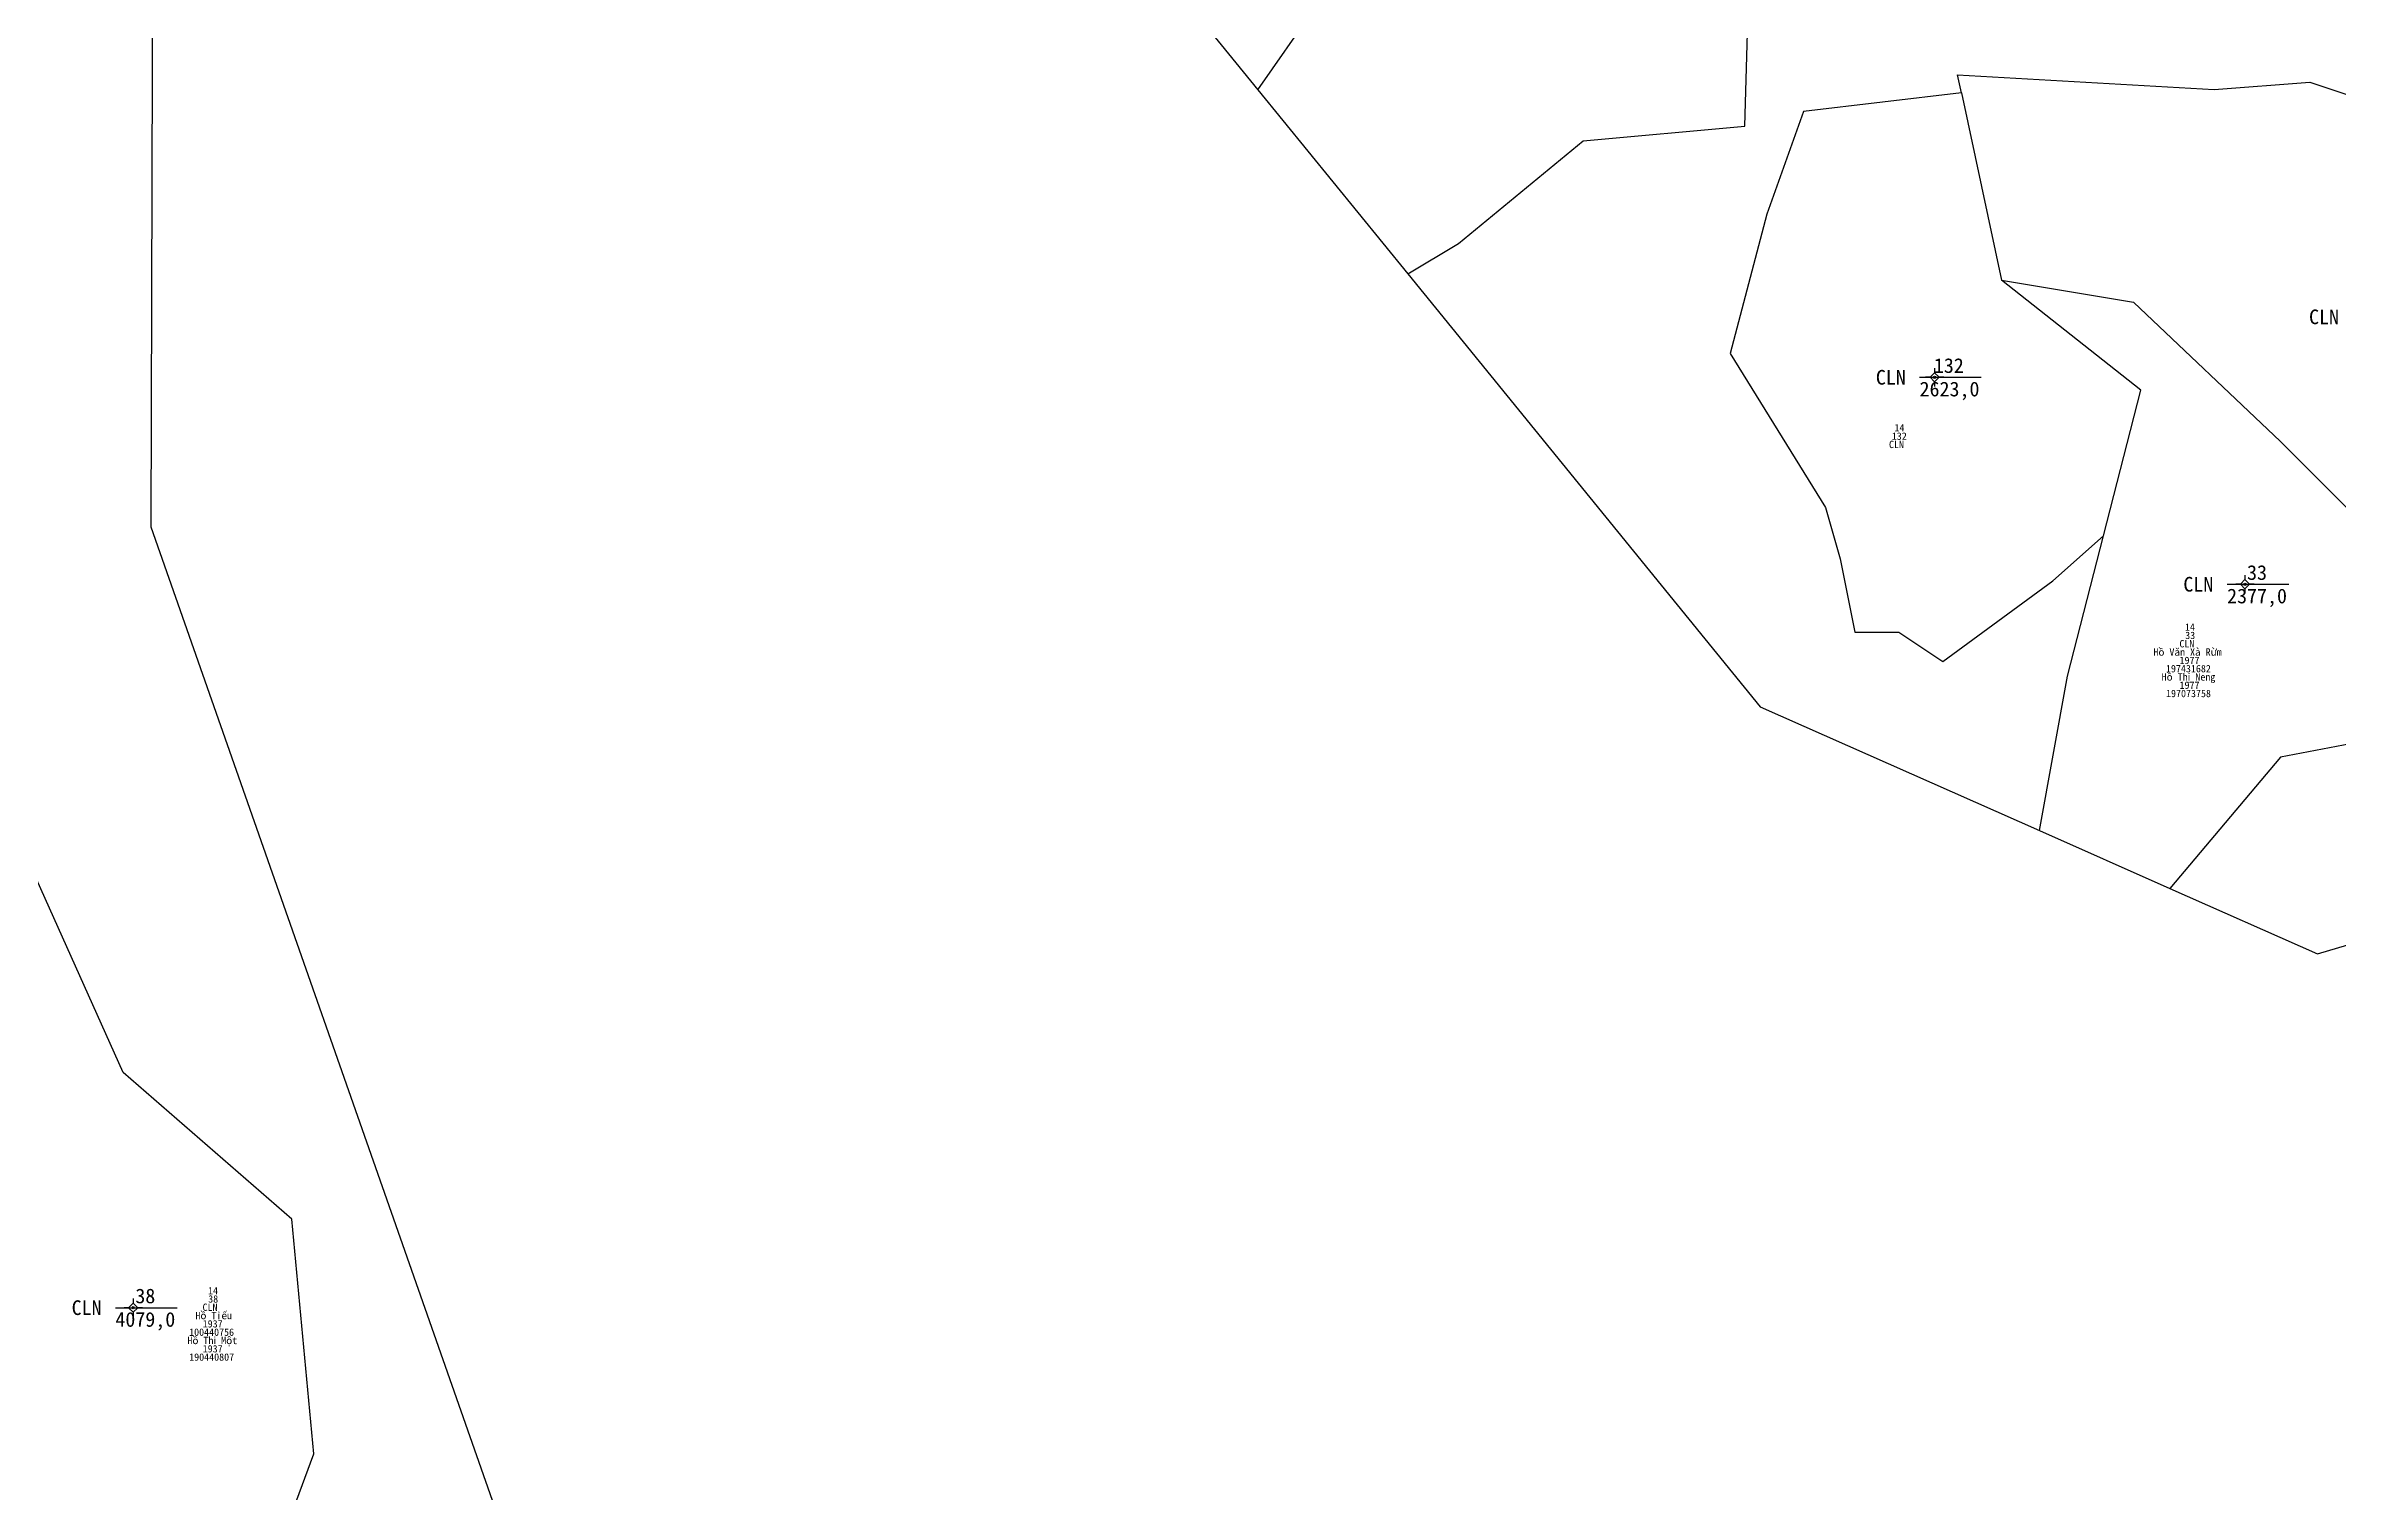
# Model space of a CAD drawing. Extents: x 552725 to 554329, y 1840125 to 1841713.
# Drawn here: x 553337.5 to 553649.9, y 1840586.8 to 1840783.9 of the extents above; entities that cross this region are included whole.
import ezdxf

# ---------------------------------------------------------------- set-up
doc = ezdxf.new("R2010")
doc.units = 0
for name, color, linetype in [('Level 10', 7, 'Continuous'), ('Level 11', 7, 'Continuous'), ('Level 13', 7, 'Continuous'), ('Level 17', 7, 'Continuous'), ('Level 2', 7, 'Continuous'), ('Level 4', 7, 'Continuous')]:
    doc.layers.add(name, color=color, linetype=linetype)

msp = doc.modelspace()

# ---------------------------------------------------------------- linework, layer by layer
at = {"layer": 'Level 10'}
for p, q in [((553502.66, 1840777.95), (553523.1, 1840752.86)), ((553598.53, 1840777.53), (553604, 1840752)), ((553598.53, 1840777.53), (553598.53, 1840777.53)), ((553617.91, 1840717.16), (553617.92, 1840717.17)), ((553609.18, 1840676.98), (553626.96, 1840669.1))]:
    msp.add_line(p, q, dxfattribs=at)
for points in [[(553429.65, 1841165.39), (553415.86, 1841272.78), (553396.22, 1841407.07), (553339.79, 1841396.49), (553353.36, 1841267.7), (553351.79, 1840718.37), (553398.64, 1840584.78), (553471.57, 1840460.16), (553528.5, 1840432.52)], [(553523.1, 1840752.86), (553530, 1840757), (553547, 1840771), (553569, 1840773), (553570, 1840808), (553595, 1840933), (553620, 1840962), (553576, 1840978)], [(553502.66, 1840777.95), (553518, 1840800), (553528, 1840816), (553494, 1840846)], [(553472.3, 1840825.28), (553473.43, 1840813.86), (553502.66, 1840777.95)], [(553598.53, 1840777.53), (553598, 1840780), (553633, 1840778), (553646, 1840779), (553658, 1840775), (553666, 1840766), (553678, 1840757), (553691, 1840737), (553683, 1840729), (553661, 1840714), (553657, 1840715)], [(553598.53, 1840777.53), (553577, 1840775), (553572, 1840761), (553567, 1840742), (553580, 1840721), (553582, 1840714), (553584, 1840704), (553590, 1840704), (553596, 1840700), (553611, 1840711), (553617.91, 1840717.16)], [(553523.1, 1840752.86), (553571.12, 1840693.86), (553609.18, 1840676.98)], [(553604, 1840752), (553622, 1840749), (553642, 1840730), (553657, 1840715)], [(553617.91, 1840717.16), (553623, 1840737), (553604, 1840752)], [(553626.96, 1840669.1), (553647.05, 1840660.19), (553916.62, 1840740.08)], [(553609.18, 1840676.98), (553613, 1840698), (553617.91, 1840717.16)], [(553657, 1840715), (553663, 1840691), (553642, 1840687), (553626.96, 1840669.1)], [(553335.16, 1840548.03), (553364, 1840565), (553374, 1840592), (553371, 1840624), (553348, 1840644), (553335, 1840673), (553320.71, 1840675.86)]]:
    msp.add_lwpolyline(points, dxfattribs=at)
at = {"layer": 'Level 11'}
for p, q in [((553594.26, 1840738.76), (553593.63, 1840738.76)), ((553594.88, 1840739.39), (553594.26, 1840738.76)), ((553594.26, 1840738.76), (553594.88, 1840738.14)), ((553594.88, 1840740.01), (553594.88, 1840739.39)), ((553595.51, 1840738.76), (553594.88, 1840739.39)), ((553594.88, 1840738.14), (553595.51, 1840738.76)), ((553594.88, 1840738.14), (553594.88, 1840737.51)), ((553596.13, 1840738.76), (553595.51, 1840738.76)), ((553636.55, 1840710.55), (553635.92, 1840710.55)), ((553637.17, 1840711.18), (553636.55, 1840710.55)), ((553636.55, 1840710.55), (553637.17, 1840709.93)), ((553637.17, 1840711.8), (553637.17, 1840711.18)), ((553637.8, 1840710.55), (553637.17, 1840711.18)), ((553637.17, 1840709.93), (553637.8, 1840710.55)), ((553637.17, 1840709.93), (553637.17, 1840709.3)), ((553638.42, 1840710.55), (553637.8, 1840710.55)), ((553349.38, 1840613.19), (553349.38, 1840612.56)), ((553348.76, 1840611.94), (553348.13, 1840611.94)), ((553349.38, 1840612.56), (553348.76, 1840611.94)), ((553348.76, 1840611.94), (553349.38, 1840611.31)), ((553350.01, 1840611.94), (553349.38, 1840612.56)), ((553349.38, 1840611.31), (553350.01, 1840611.94)), ((553349.38, 1840611.31), (553349.38, 1840610.69)), ((553350.63, 1840611.94), (553350.01, 1840611.94))]:
    msp.add_line(p, q, dxfattribs=at)
for centre in [(553594.88, 1840738.76), (553637.17, 1840710.55), (553349.38, 1840611.94)]:
    msp.add_circle(centre, 0.15, dxfattribs=at)
at = {"layer": 'Level 13'}
for p, q in [((553592.83, 1840738.76), (553601.24, 1840738.76)), ((553634.74, 1840710.55), (553643.15, 1840710.55)), ((553346.95, 1840611.94), (553355.36, 1840611.94))]:
    msp.add_line(p, q, dxfattribs=at)

# ---------------------------------------------------------------- texts
for s, p in [('132', (553594.78, 1840739.36)), ('33', (553637.46, 1840711.15)), ('38', (553349.67, 1840612.54))]:
    msp.add_text(s, height=2, dxfattribs=at).set_placement(p)
at = {"layer": 'Level 17'}
for s, p in [('14', (553589.41, 1840731.38)), ('CLN', (553588.66, 1840729.11)), ('132', (553589.05, 1840730.24)), ('33', (553629.03, 1840703.08)), ('14', (553628.99, 1840704.21)), ('Hồ Văn Xà Rừm', (553624.7, 1840700.81)), ('CLN', (553628.24, 1840701.94)), ('1977', (553628.26, 1840699.68)), ('Hồ Thị Neng', (553625.82, 1840697.42)), ('197431682', (553626.41, 1840698.55)), ('1977', (553628.26, 1840696.29)), ('197073758', (553626.42, 1840695.16)), ('38', (553359.6, 1840612.63)), ('14', (553359.58, 1840613.76)), ('Hồ Tiếu', (553357.86, 1840610.37)), ('CLN', (553358.83, 1840611.5)), ('1937', (553358.85, 1840609.24)), ('Hồ Thị Một', (553356.77, 1840606.97)), ('100440756', (553357, 1840608.1)), ('1937', (553358.85, 1840605.84)), ('190440807', (553357.01, 1840604.71))]:
    msp.add_text(s, height=1, dxfattribs=at).set_placement(p)
at = {"layer": 'Level 2'}
for p in [(553645.91, 1840746), (553586.87, 1840737.76), (553628.78, 1840709.55), (553340.99, 1840610.94)]:
    msp.add_text('CLN', height=2, dxfattribs=at).set_placement(p)
at = {"layer": 'Level 4'}
for s, p in [('2623,0', (553592.83, 1840736.16)), ('2377,0', (553634.74, 1840707.95)), ('4079,0', (553346.95, 1840609.34))]:
    msp.add_text(s, height=2, dxfattribs=at).set_placement(p)

doc.saveas('drawing.dxf')
